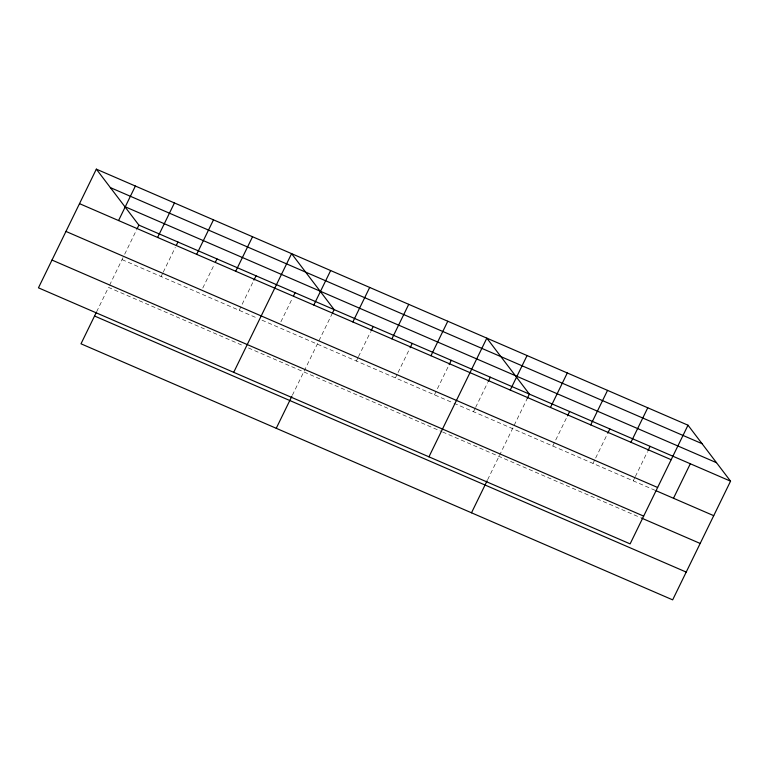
<?xml version="1.0" encoding="UTF-8"?>
<svg xmlns="http://www.w3.org/2000/svg" width="769" height="769" viewBox="0 0 769 769"><rect width="100%" height="100%" fill="white"/><g stroke="black" fill="none" stroke-linecap="round" stroke-linejoin="round"><path stroke-width="0.58" stroke-dasharray="3.85 2.88" d="M96.615 311.781L108.506 287.395L244.1 346.079M109.544 285.261L124.155 255.308M124.684 254.231L136.786 229.422M161.106 276.523L162.682 273.283M163.211 272.207L175.303 247.407M202.785 288.029L214.359 264.305M239.207 310.32L253.405 281.204M280.887 321.827L292.451 298.103M292.383 395.218L332.035 313.925M356.355 361.017L357.931 357.787M358.46 356.701L370.552 331.9M395.401 377.915L397.506 373.609M398.034 372.523L409.608 348.799M434.456 394.814L448.654 365.698M473.502 411.723L475.079 408.483M475.607 407.407L487.7 382.597M487.633 479.712L527.284 398.419M552.786 446.03L566.984 416.913M593.024 463.438L595.119 459.131M595.648 458.045L607.222 434.322M633.252 480.856L634.829 477.616M635.357 476.54L647.45 451.739M122.05 259.624L257.644 318.299M261.979 320.173L452.893 402.802M453.979 403.264L654.996 490.266M248.435 347.953L441.512 431.515M442.598 431.986L640.366 517.575"/><path stroke-width="1.15" d="M96.336 169.142L38.45 287.827L630.119 543.885L688.005 425.199L96.336 169.142L138.881 225.115L730.55 481.173L672.664 599.858L80.995 343.801L96.096 312.839M118.561 220.549L135.382 186.05M137.305 228.345L138.881 225.115M157.607 237.458L174.438 202.949M176.361 245.244L177.937 242.014M196.653 254.356L213.484 219.847M215.407 262.142L216.983 258.913M235.708 271.255L252.54 236.746M253.933 280.127L256.039 275.811M233.699 372.331L291.586 253.645L334.131 309.609L332.554 312.848M293.508 295.95L295.085 292.71M313.81 305.053L330.641 270.544M276.244 428.295L291.864 396.275M352.856 321.951L369.687 287.443M371.081 330.824L373.186 326.508M391.902 338.85L408.733 304.341M410.127 347.723L412.232 343.407M430.957 355.749L447.789 321.24M449.183 364.621L451.288 360.305M428.948 456.824L486.835 338.139L529.38 394.113L527.284 398.419M488.228 381.52L490.334 377.214M510.241 390.066L527.073 355.557M471.493 512.798L487.113 480.779M550.469 407.474L567.301 372.965M567.512 415.837L569.618 411.521M590.707 424.892L607.539 390.383M607.75 433.245L609.846 428.929M630.936 442.3L647.767 407.791M647.979 450.663L650.084 446.347M673.49 498.264L690.312 463.755M110.38 187.617L702.039 443.675M124.847 206.64L716.506 462.698M79.505 203.65L671.174 459.708M65.961 231.431L657.62 487.488M656.092 490.737L713.719 515.672M51.994 260.057L643.663 516.114M641.452 518.046L700.174 543.452M94.549 316.021L686.208 572.078M688.005 425.199L730.55 481.173"/></g></svg>
